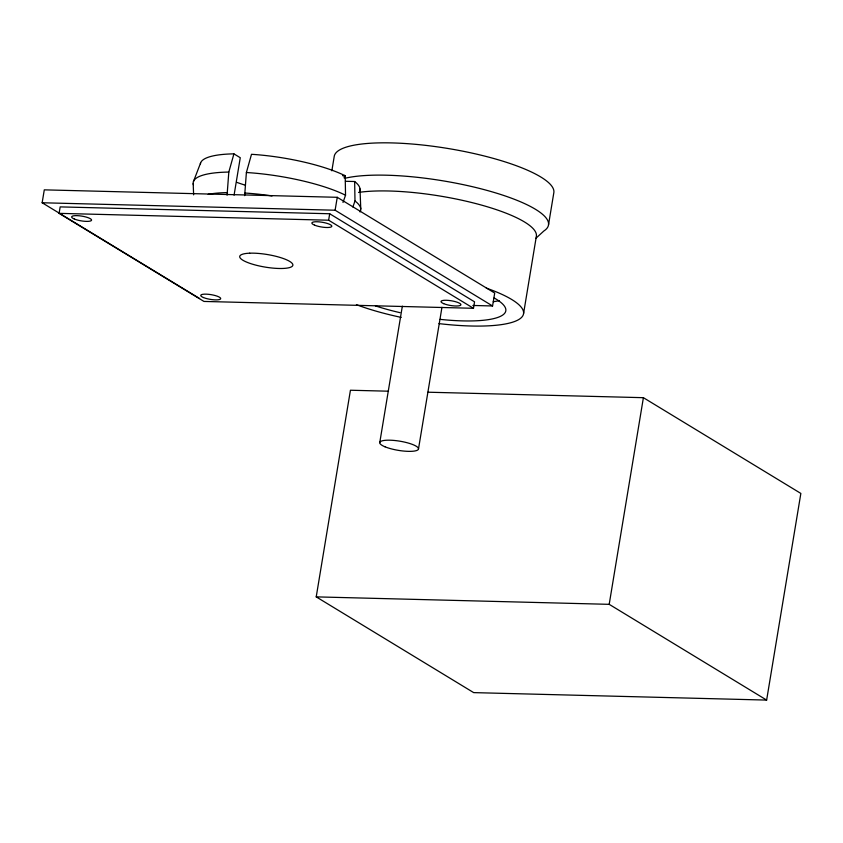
<?xml version="1.0" encoding="UTF-8"?>
<svg xmlns="http://www.w3.org/2000/svg" width="843" height="843" viewBox="0 0 843 843"><rect width="100%" height="100%" fill="white"/><g stroke="black" fill="none" stroke-linecap="round" stroke-linejoin="round"><path stroke-width="1.26" d="M227.073 195.186L228.811 172.077L233.922 153.858L240.266 157.725L234.069 195.176M244.66 195.639L246.388 172.52L251.499 154.311L253.859 154.459A80.844 19.147 9.4 0 1 343.723 175.049L345.198 175.776L345.535 195.239L343.006 202.468M199.601 298.506L42.15 202.763L44.289 189.854L337.253 197.304L494.704 293.048L492.565 305.967L472.86 305.461M59.094 213.353L60.169 206.893L329.697 213.753L474.546 301.836L473.481 308.296L203.953 301.436L59.094 213.353L328.633 220.213L473.481 308.296M331.847 170.813L334.197 156.598A111.297 26.354 9.4 0 1 447.38 148.389A111.297 26.354 9.4 0 1 553.862 192.499L548.519 224.786M328.633 220.213L329.697 213.753M492.565 305.967L335.114 210.223L337.253 197.304M344.134 177.968L344.555 175.386M427.949 392.206L643.399 397.685L800.85 493.429L766.635 700.08L473.671 692.619L316.22 596.876L350.435 390.235L388.528 391.205M379.761 442.607L402.343 306.167M418.497 448.94L441.953 307.305M523.566 313.564L536.39 236.072A101.171 23.962 9.4 0 0 471.047 202.362A101.171 23.962 9.4 0 0 358.549 192.425M766.635 700.08L609.194 604.336L643.399 397.685M352.88 207.009L354.987 200.982L354.65 181.519L345.461 181.287M193.458 181.53L200.634 162.857M535.8 238.369L543.904 230.95A111.297 26.354 9.4 0 0 483.808 189.538A111.297 26.354 9.4 0 0 345.24 178.21M233.922 153.858L231.867 153.9A80.844 19.147 9.4 0 0 200.402 163.837M228.811 172.077L226.24 172.12A84.89 20.106 9.4 0 0 193.395 184.722M227.505 192.604L225.45 192.647A80.844 19.147 9.4 0 0 208.179 194.333M342.574 175.713L345.198 175.776M42.15 202.763L335.114 210.223M316.22 596.876L609.194 604.336M246.388 172.52L249.338 172.71A84.89 20.106 9.4 0 1 343.691 194.333L345.535 195.239M245.081 193.058L247.452 193.205A80.844 19.147 9.4 0 1 272.026 195.955M354.65 181.519L355.546 182.236A80.844 19.147 9.4 0 1 359.74 190.887M354.987 200.982L356.104 201.877A84.89 20.106 9.4 0 1 360.024 211.951M359.993 188.906L360.772 208.874M193.184 183.616L193.627 194.859M245.187 185.154A67.377 15.954 9.4 0 1 236.767 182.341M499.372 300.645A87.588 20.748 9.4 0 1 493.239 301.71M494.156 297.969A83.204 19.705 9.4 0 1 440.099 319.36M400.046 312.669A83.204 19.705 9.4 0 1 375.409 305.851M486.316 288.106A101.171 23.962 9.4 0 1 520.205 318.591A101.171 23.962 9.4 0 1 438.95 323.607M401.226 317.389A101.171 23.962 9.4 0 1 356.431 304.681M249.697 253.185L249.107 253.216A26.934 6.375 9.4 0 0 253.912 264.607A26.934 6.375 9.4 0 0 292.753 265.598A26.934 6.375 9.4 0 0 258.843 253.458L256.219 253.269A26.934 6.375 9.4 0 0 250.192 253.174L249.697 253.185M314.587 225.155A10.105 2.392 9.4 0 0 331.404 226.82A10.105 2.392 9.4 0 0 319.56 221.909A10.105 2.392 9.4 0 0 314.587 225.155M74.353 219.043A10.105 2.392 9.4 0 0 91.17 220.697A10.105 2.392 9.4 0 0 79.326 215.797A10.105 2.392 9.4 0 0 74.353 219.043M443.692 303.659A10.105 2.392 9.4 0 0 460.51 305.324A10.105 2.392 9.4 0 0 448.676 300.424A10.105 2.392 9.4 0 0 443.692 303.659M203.458 297.547A10.105 2.392 9.4 0 0 220.276 299.212A10.105 2.392 9.4 0 0 208.442 294.302A10.105 2.392 9.4 0 0 203.458 297.547M385.009 446.801A19.631 4.647 9.4 0 0 417.685 450.025A19.631 4.647 9.4 0 0 394.682 440.499A19.631 4.647 9.4 0 0 385.009 446.801"/></g></svg>
